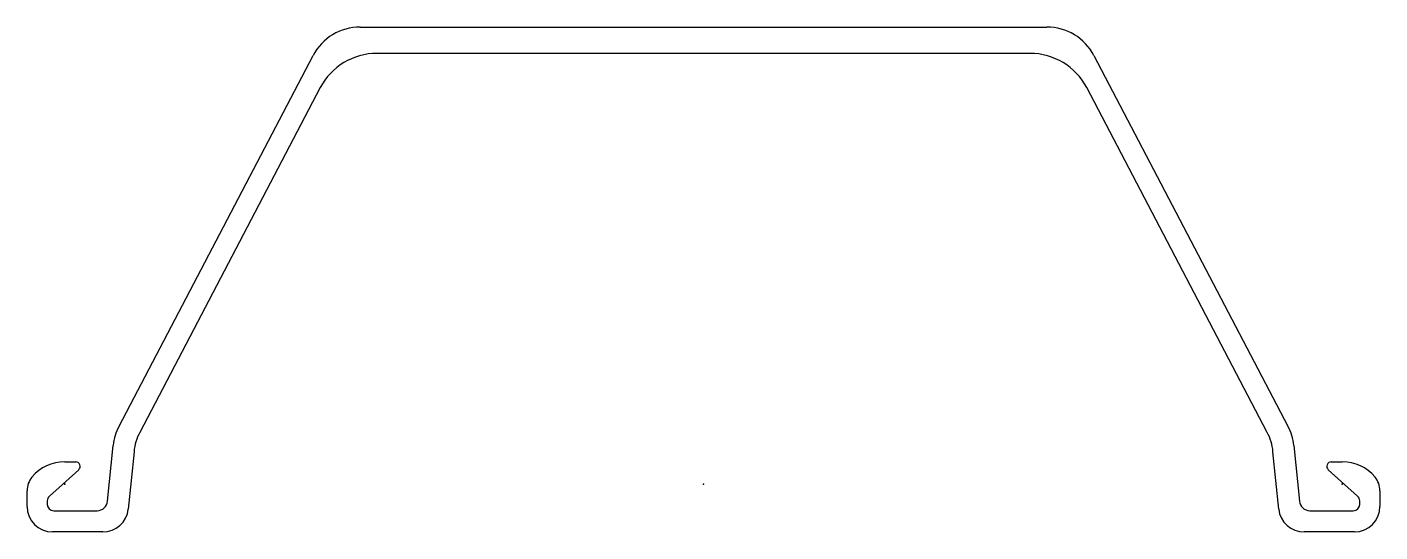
# Model space of a CAD drawing. Extents: x -18 to 618, y -22 to 215.
import ezdxf

# ---------------------------------------------------------------- set-up
doc = ezdxf.new("R2010")
doc.units = 0
doc.header["$MEASUREMENT"] = 0
doc.layers.get('0').update_dxf_attribs({"color": 5, "linetype": 'CONTINUOUS'})

msp = doc.modelspace()

# ---------------------------------------------------------------- linework, layer by layer
at = {"linetype": 'Continuous'}
for p, q in [((138.73019, 215), (461.26981, 215)), ((25.45, 27.28451), (116.57534, 201.58284)), ((453.44144, 202.60001), (146.55856, 202.60001)), ((483.42465, 201.58284), (574.54999, 27.28451)), ((119.97251, 186.49898), (35.20955, 24.36383)), ((564.79047, 24.36383), (480.0275, 186.49898)), ((20.11025, -7.99752), (22.72893, 18.18926)), ((32.48878, 15.27009), (29.79105, -11.6946)), ((570.20892, -11.6946), (567.51123, 15.27009)), ((577.27106, 18.18926), (579.88977, -7.99752)), ((6.54478, 6.78687), (-7.25702, -5.63622)), ((-0.07918, 10.5), (5.11979, 10.5)), ((607.25702, -5.63622), (593.4552, 6.78687)), ((594.88019, 10.5), (600.07916, 10.5)), ((-17.75, -10.5), (-17.75, -3.09)), ((617.75, -3.09), (617.75, -10.5)), ((-8.25, -7.86598), (-8.25, -9.5)), ((-5.25, -12.5), (15.13506, -12.5)), ((584.86493, -12.5), (605.25, -12.5)), ((608.25, -9.5), (608.25, -7.86598)), ((17.85066, -22.5), (-5.75, -22.5)), ((605.75, -22.5), (582.14935, -22.5))]:
    msp.add_line(p, q, dxfattribs=at)
for centre, radius, start, end in [((138.73019, 190), 25, 90, 152.39886), ((461.26981, 190), 25, 27.60115, 90), ((146.55856, 172.60001), 30, 90, 152.3998), ((453.44144, 172.60001), 30, 27.6002, 90), ((47.60485, 15.70167), 25, 152.39887, 174.28941), ((552.39514, 15.70167), 25, 5.7106, 27.60115), ((57.3646, 12.78134), 25, 152.39979, 174.28674), ((542.63538, 12.78134), 25, 5.71325, 27.60016), ((-0.07918, -9.5), 20, 90, 140.13357), ((5.11979, 8.37), 2.13, 311.99056, 90), ((594.88019, 8.37), 2.13, 90, 228.00943), ((600.07916, -9.5), 20, 39.8664, 90), ((-7.75, -3.0845), 10, 140.17462, 180.03151), ((607.75, -3.0845), 10, 359.96849, 39.82541), ((-5.25, -7.86598), 3, 131.99056, 180), ((605.25, -7.86598), 3, 0, 48.00951), ((-5.75, -10.5), 12, 180, 270), ((-5.25, -9.5), 3, 180, 270), ((15.13506, -7.5), 5, 270, 354.28941), ((17.85066, -10.5), 12, 270, 354.28674), ((582.14935, -10.5), 12, 185.71324, 270), ((584.86493, -7.5), 5, 185.71062, 270), ((605.25, -9.5), 3, 270, 0), ((605.75, -10.5), 12, 270, 0)]:
    msp.add_arc(centre, radius, start, end, dxfattribs=at)
for p in [(0, 0), (300, 0), (600, 0)]:
    msp.add_point(p, dxfattribs=at)

doc.saveas('drawing.dxf')
